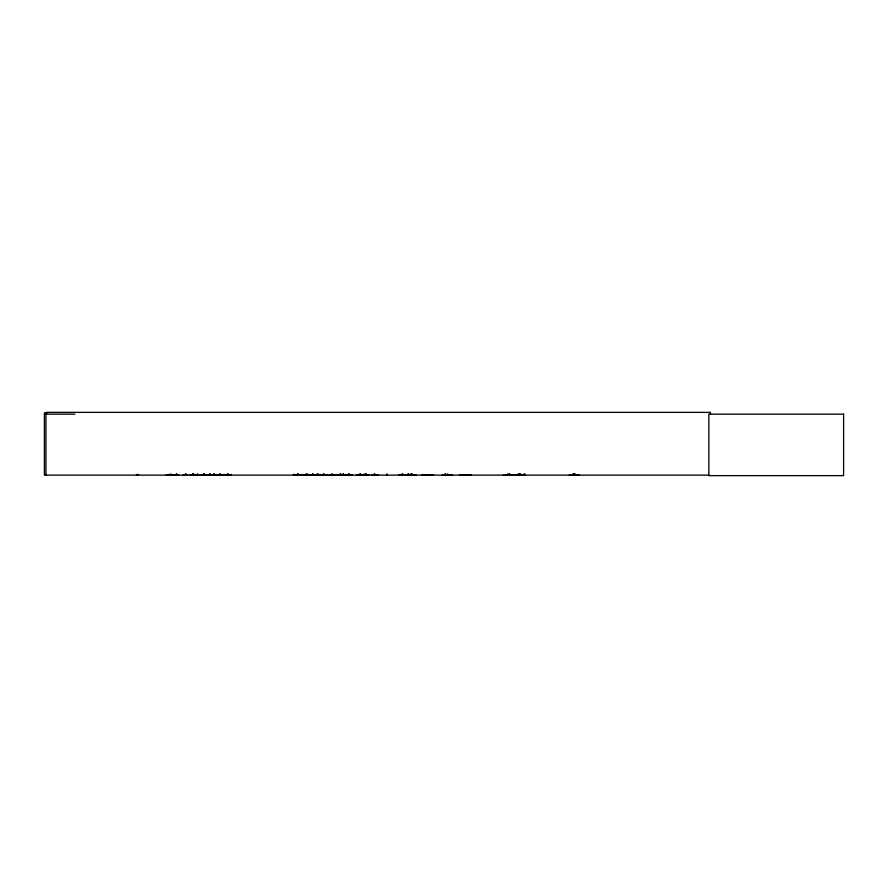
<?xml version="1.0" encoding="UTF-8"?>
<svg xmlns="http://www.w3.org/2000/svg" width="888" height="888" viewBox="0 0 888 888"><rect width="100%" height="100%" fill="white"/><g stroke="black" fill="none" stroke-linecap="round" stroke-linejoin="round"><path stroke-width="1.33" d="M166.267 475.102L178.688 474.991M301.276 475.102L320.579 474.625M416.306 475.102L405.317 475.124M569.275 474.991L579.564 474.991M503.285 474.991L525.219 475.124L525.019 474.225M386.735 474.991L386.757 474.225M343.301 474.225L343.256 474.991M200.399 474.658L223.543 475.124M210.456 474.658L210.123 474.225M356.377 475.036L369.563 475.058M189.854 475.058L200.122 474.658M294.183 474.658L300.655 474.991M398.645 474.991L405.039 475.036M183.017 474.991L187.646 474.625M523.998 474.658L524.186 474.225M47.175 413.009L44.4 413.009L44.4 475.124L709.046 475.124M44.4 414.163L74.858 414.163M224.908 474.658L231.424 475.058M320.879 474.658L327.284 474.658M352.536 474.614L336.741 475.124M378.299 475.058L371.695 474.991M421.978 474.725L433.455 474.725M459.529 474.725L471.017 474.725M421.955 474.869L433.477 474.88M459.507 474.88L471.04 474.869M573.903 475.058L573.815 474.225M573.271 474.225L573.493 474.991M411.466 474.991L411.444 474.225L411.322 475.124M411.777 474.991L411.866 474.225M411.677 475.069L411.61 474.359M710.433 414.163L710.433 412.365L45.965 412.365L45.965 475.124M575.213 474.225L575.135 475.124M575.035 474.225L575.024 475.124M574.814 474.225L574.825 475.124M574.647 474.225L574.547 475.124M574.225 474.225L574.225 475.124M574.136 474.225L574.148 475.124M573.715 474.225L573.759 475.124M573.459 474.225L573.493 475.124M572.627 474.225L572.627 475.124M572.438 474.481L572.438 475.124M524.919 474.225L524.919 475.124M524.275 474.225L524.275 475.124M520.923 474.225L520.657 475.124M520.346 475.124L520.368 474.225L520.168 475.124M519.98 474.225L519.98 475.124M519.902 474.225L519.846 475.124M519.78 474.225L519.78 475.124M519.325 474.225L519.291 475.124M519.169 474.225L519.18 475.124M518.858 474.225L518.981 475.124M518.77 474.225L518.803 475.124M518.625 474.225L518.492 475.124M518.47 474.225L518.392 475.124M518.248 474.225L518.226 475.124M510.023 474.225L510.023 475.124M509.879 474.225L509.967 475.124M509.768 474.225L509.745 475.124M509.568 474.225L509.435 475.124M509.379 474.225L509.379 475.124M508.236 474.225L508.18 475.124M508.091 474.225L507.958 475.124M507.847 474.225L507.869 475.124M507.592 474.225L507.636 475.124M452.48 475.124L442.346 475.124M448.029 474.225L448.029 475.124M447.707 474.225L447.707 475.124M447.608 474.225L447.608 475.124M445.665 474.225L445.732 475.124M445.51 474.225L445.443 475.124M445.343 474.225L445.31 475.124L445.188 474.225M445.021 475.124L444.888 474.225L444.788 475.124M412.609 474.359L412.609 475.124M412.298 474.359L412.298 475.124M411.954 474.225L411.954 475.124M411.066 475.124L411.033 474.225L411 475.124M410.667 474.225L410.667 475.124M410.6 474.225L410.6 475.124M408.635 474.225L408.635 475.124L408.524 474.225M408.347 475.124L408.236 474.225L408.069 475.124M407.969 474.225L407.903 475.124M407.747 474.225L407.67 475.124M402.741 474.481L402.741 475.124M402.641 474.225L402.519 475.124L402.353 474.225M402.175 474.225L402.209 475.124M402.075 474.225L402.009 475.124M401.787 474.225L401.887 475.124M387.179 474.225L387.268 475.124M386.857 474.225L386.768 475.124M374.98 474.225L375.047 475.124M374.747 474.225L374.814 475.124M374.614 474.225L374.647 475.124M374.492 474.225L374.525 475.124M374.325 475.124L374.203 474.225L374.103 475.124M366.322 474.225L366.256 475.124M366.222 474.225L366.1 475.124M366.034 474.225L365.9 475.124M365.801 474.225L365.767 475.124M365.667 474.225L365.601 475.124M365.445 474.225L365.379 475.124M364.757 474.359L364.757 475.124M364.213 474.359L364.213 475.124M363.891 474.359L363.891 475.124M362.937 474.359L362.948 475.124M360.528 474.481L360.528 475.124L360.461 474.225M360.239 474.225L360.306 475.124M360.095 474.225L359.973 475.124M359.873 474.225L359.807 475.124M359.651 474.225L359.651 475.124M349.395 474.225L349.284 475.124M349.095 474.225L349.162 475.124M348.873 474.225L348.995 475.124M348.729 474.225L348.662 475.124M348.54 474.225L348.507 475.124M348.44 474.481L348.44 475.124M343.523 474.225L343.589 475.124M343.168 474.225L343.201 475.124M343.034 474.225L343.079 475.124M342.868 475.124L342.746 474.225L342.646 475.124M340.792 474.225L340.859 475.124M340.559 474.225L340.626 475.124M340.337 475.124L340.426 474.225L340.204 475.124M340.137 474.225L340.004 475.124M339.904 474.225L339.904 475.124M335.62 475.124L329.137 475.124M332.489 474.225L332.389 475.124M332.267 474.225L332.201 475.124M332.057 475.124L332.09 474.225L331.934 475.124M331.757 475.124L331.635 474.225L331.535 475.124M324.142 474.225L324.076 475.124M323.92 474.225L324.042 475.124M323.72 474.225L323.754 475.124M323.576 474.225L323.609 475.124M323.476 474.225L323.41 475.124M323.254 474.225L323.188 475.124M318.182 474.225L318.248 475.124M317.959 474.225L318.026 475.124M317.86 474.225L317.826 475.124M317.693 474.225L317.726 475.124M317.516 474.225L317.393 475.124M317.294 474.225L317.36 475.124M312.898 474.225L312.798 475.124L312.676 474.225M312.543 474.225L312.476 475.124M312.343 474.225L312.243 475.124M307.426 474.481L307.426 475.124M307.359 474.225L307.326 475.124M307.126 474.225L307.193 475.124M306.871 474.225L307.026 475.124M306.771 475.124L306.471 474.225M305.727 474.225L305.727 475.124M298.235 474.225L298.235 475.124M298.013 474.225L298.079 475.124M297.913 474.225L297.88 475.124M297.746 474.225L297.647 475.124L297.425 474.225M297.347 474.225L297.347 475.124M294.661 474.359L294.661 475.124M293.384 474.359L293.384 475.124M228.216 474.225L228.105 475.124M227.916 474.225L227.983 475.124M227.816 474.225L227.783 475.124M227.65 474.225L227.55 475.124L227.328 474.225M227.261 474.481L227.261 475.124M220.324 474.225L220.324 475.124M220.169 474.225L220.102 475.124L219.969 474.225M219.736 474.225L219.88 475.124M219.669 475.124L219.547 474.225L219.447 475.124M214.596 474.481L214.596 475.124M214.53 474.225L214.374 475.124M214.308 474.225L214.174 475.124M214.041 474.225L214.075 475.124M213.875 474.225L213.941 475.124M213.719 474.225L213.719 475.124M210.345 474.225L210.345 475.124M209.912 474.225L209.945 475.124M209.79 474.225L209.823 475.124M209.69 474.225L209.624 475.124M209.49 474.225L209.39 475.124M204.551 474.481L204.551 475.124M204.484 474.225L204.451 475.124L204.251 474.225M204.118 474.225L204.029 475.124M203.818 474.225L203.896 475.124M203.663 474.225L203.663 475.124M203.596 474.225L203.596 475.124M197.802 475.124L197.702 474.225L197.547 475.124M197.458 474.225L197.425 475.124M197.303 474.225L197.258 475.124M194.028 474.481L194.028 475.124L193.961 474.225M193.728 474.225L193.806 475.124M193.451 474.225L193.595 475.124M193.329 474.225L193.295 475.124M192.752 474.225L192.774 475.124M192.641 474.225L192.563 475.124M192.485 474.225L192.396 475.124M186.347 475.124L186.269 474.225L186.191 475.124M185.992 474.225L185.969 475.124M185.67 474.225L185.67 475.124L185.548 474.225M185.414 474.225L185.381 475.124M185.303 474.225L185.303 475.124M176.89 474.225L176.923 475.124M176.657 474.225L176.756 475.124M176.523 474.225L176.59 475.124M176.357 474.225L176.323 475.124M170.429 474.359L170.429 475.124M169.053 474.359L169.053 475.124M138.317 474.359L138.317 475.124M136.53 474.359L136.53 475.124M843.6 414.163L708.868 414.163L708.868 475.635L843.6 475.635L843.6 414.163M313.198 475.124L313.198 474.225L313.098 475.124M306.138 475.124L306.149 474.225L306.049 475.124M193.14 475.124L193.14 474.225L193.073 475.124M171.095 475.124L171.14 474.225L171.051 475.124M170.729 475.124L170.718 474.225L170.629 475.124"/></g></svg>
